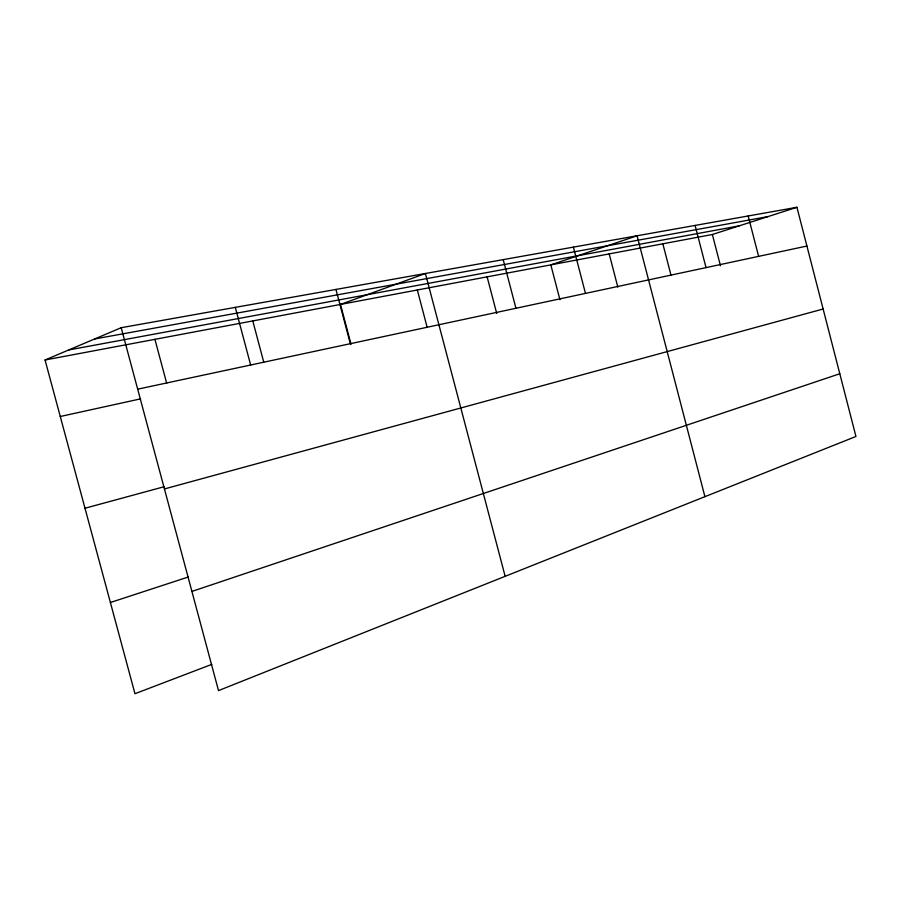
<?xml version="1.0" encoding="UTF-8"?>
<svg xmlns="http://www.w3.org/2000/svg" width="901" height="901" viewBox="0 0 901 901"><rect width="100%" height="100%" fill="white"/><g stroke="black" fill="none" stroke-linecap="round" stroke-linejoin="round"><path stroke-width="1.35" d="M211.803 664.375L134.97 693.714L45.05 359.995L121.196 327.705L796.934 207.286L855.95 436.467L218.504 690.594L121.196 327.705M191.913 591.428L839.8 373.746M110.395 602.499L188.365 576.989M45.05 359.995L712.364 234.497L796.934 207.286M164.433 488.95L823.131 308.998M84.998 508.243L164.162 486.72M60.277 416.499L140.601 398.861M137.673 389.176L806.913 246.041M68.791 349.937L739.282 225.836M94.639 338.967L768.012 216.589M235.296 307.376L250.647 365.006M154.927 339.339L166.685 383.263M351.018 344.238L340.477 304.437L425.407 273.499L505.157 576.313M335.949 289.435L350.32 343.698M252.776 320.925L263.711 362.011M417.321 289.987L427.187 327.435M573.396 247.122L585.481 293.399M559.926 299.695L550.826 264.871L637.075 235.769L704.92 496.676M503.197 259.634L515.946 308.266M487.126 276.855L496.733 313.48M662.843 243.811L671.054 275.413M609.189 253.902L617.816 287.059M748.179 215.97L758.619 256.368M712.364 234.497L720.462 265.772M695.099 225.43L706.024 267.62"/></g></svg>
